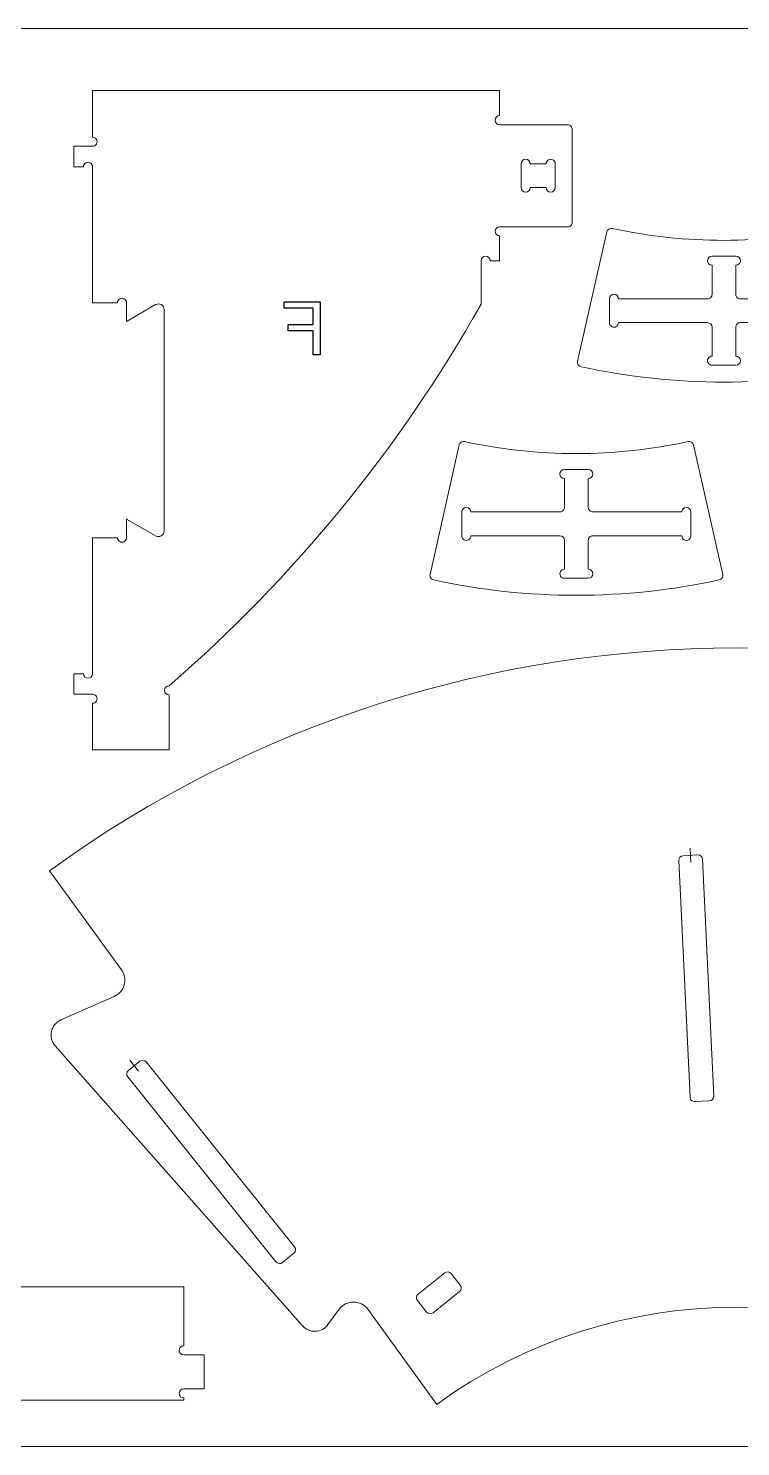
# Model space of a CAD drawing. Header units: centimetres. Extents: x -915 to -665, y -1389 to -1264.
# Drawn here: x -790.1 to -727.3, y -1389.5 to -1264.5 of the extents above; entities that cross this region are included whole.
import ezdxf

# ---------------------------------------------------------------- set-up
doc = ezdxf.new("R2010")
doc.units = ezdxf.units.CM
doc.header["$MEASUREMENT"] = 0
for name, color, linetype in [('decoupe', 7, 'Continuous'), ('lettres', 7, 'Continuous'), ('planche', 7, 'Continuous'), ('trous', 7, 'Continuous')]:
    doc.layers.add(name, color=color, linetype=linetype)

msp = doc.modelspace()

# ---------------------------------------------------------------- linework, layer by layer
at = {"layer": 'decoupe', "color": 5, "lineweight": 9}
for points, knots in [([(-784.44562, -1309.36094), (-784.44562, -1309.36094), (-784.44562, -1321.35619), (-784.44562, -1321.35619), (-784.44562, -1321.57707), (-784.62479, -1321.75612), (-784.84567, -1321.75612), (-785.06654, -1321.75612), (-785.24571, -1321.57707), (-785.24571, -1321.35619), (-785.24571, -1321.35619), (-786.09564, -1321.35619), (-786.09564, -1321.35619), (-786.09564, -1321.35619), (-786.09564, -1323.15621), (-786.09564, -1323.15621), (-786.09564, -1323.15621), (-784.44562, -1323.15621), (-784.44562, -1323.15621), (-784.30271, -1323.15621), (-784.17072, -1323.23243), (-784.09926, -1323.35618), (-784.0278, -1323.47992), (-784.0278, -1323.63236), (-784.09926, -1323.75622), (-784.17072, -1323.87996), (-784.30271, -1323.95618), (-784.44562, -1323.95618), (-784.44562, -1323.95618), (-784.44562, -1328.06095), (-784.44562, -1328.06095), (-784.44562, -1328.06095), (-777.69567, -1328.06095), (-777.69567, -1328.06095), (-777.69567, -1328.06095), (-777.69567, -1323.22093), (-777.69567, -1323.22093), (-777.91654, -1323.22093), (-778.09571, -1323.04188), (-778.09571, -1322.821), (-778.09571, -1322.60001), (-777.91654, -1322.42096), (-777.69567, -1322.42096), (-766.6749, -1312.86513), (-757.37364, -1301.49091), (-750.19576, -1288.7926), (-750.19576, -1288.7926), (-750.19576, -1284.95297), (-750.19576, -1284.95297), (-750.19576, -1284.7321), (-750.01659, -1284.55305), (-749.79571, -1284.55305), (-749.57484, -1284.55305), (-749.39579, -1284.7321), (-749.39579, -1284.95297), (-749.39579, -1284.95297), (-748.69574, -1284.95297), (-748.69574, -1284.95297), (-748.69574, -1284.95297), (-748.5598, -1284.95297), (-748.5598, -1284.95297), (-748.5598, -1284.95297), (-748.5598, -1282.76093), (-748.5598, -1282.76093), (-748.78079, -1282.76093), (-748.95984, -1282.58176), (-748.95984, -1282.36089), (-748.95984, -1282.14001), (-748.78079, -1281.96084), (-748.5598, -1281.96084), (-748.5598, -1281.96084), (-742.55985, -1281.96084), (-742.55985, -1281.96084), (-742.45377, -1281.96084), (-742.35198, -1281.91878), (-742.27704, -1281.84372), (-742.20198, -1281.76866), (-742.15981, -1281.667), (-742.15981, -1281.56092), (-742.15981, -1281.56092), (-742.15981, -1273.36091), (-742.15981, -1273.36091), (-742.15981, -1273.25482), (-742.20198, -1273.15304), (-742.27704, -1273.0781), (-742.35198, -1273.00304), (-742.45377, -1272.96086), (-742.55985, -1272.96086), (-742.55985, -1272.96086), (-748.5598, -1272.96086), (-748.5598, -1272.96086), (-748.78079, -1272.96086), (-748.95984, -1272.78181), (-748.95984, -1272.56094), (-748.95984, -1272.33994), (-748.78079, -1272.16089), (-748.5598, -1272.16089), (-748.5598, -1272.16089), (-748.5598, -1269.96106), (-748.5598, -1269.96106), (-748.5598, -1269.96106), (-784.44562, -1269.96106), (-784.44562, -1269.96106), (-784.44562, -1269.96106), (-784.44562, -1274.06583), (-784.44562, -1274.06583), (-784.30271, -1274.06583), (-784.17072, -1274.14205), (-784.09926, -1274.2658), (-784.0278, -1274.38965), (-784.0278, -1274.5421), (-784.09926, -1274.66584), (-784.17072, -1274.78958), (-784.30271, -1274.8658), (-784.44562, -1274.8658), (-784.44562, -1274.8658), (-786.09564, -1274.8658), (-786.09564, -1274.8658), (-786.09564, -1274.8658), (-786.09564, -1276.66582), (-786.09564, -1276.66582), (-786.09564, -1276.66582), (-785.24571, -1276.66582), (-785.24571, -1276.66582), (-785.24571, -1276.52291), (-785.16937, -1276.39091), (-785.04563, -1276.31946), (-784.92189, -1276.248), (-784.76945, -1276.248), (-784.6457, -1276.31946), (-784.52196, -1276.39091), (-784.44562, -1276.52291), (-784.44562, -1276.66582), (-784.44562, -1276.66582), (-784.44562, -1288.66107), (-784.44562, -1288.66107), (-784.44562, -1288.66107), (-782.24568, -1288.66107), (-782.24568, -1288.66107), (-782.24568, -1288.51816), (-782.16946, -1288.38605), (-782.04571, -1288.31459), (-781.92185, -1288.24313), (-781.76941, -1288.24313), (-781.64567, -1288.31459), (-781.52193, -1288.38605), (-781.44571, -1288.51816), (-781.44571, -1288.66107), (-781.44571, -1288.66107), (-781.44571, -1290.29993), (-781.44571, -1290.29993), (-781.44571, -1290.29993), (-781.42154, -1290.28692), (-781.42154, -1290.28692), (-781.42154, -1290.28692), (-781.3976, -1290.27344), (-781.3976, -1290.27344), (-781.3976, -1290.27344), (-778.88162, -1288.82083), (-778.88162, -1288.82083), (-778.72685, -1288.73148), (-778.5363, -1288.73148), (-778.38154, -1288.82083), (-778.22689, -1288.91018), (-778.13161, -1289.07517), (-778.13161, -1289.25387), (-778.13161, -1289.25387), (-778.13161, -1308.76814), (-778.13161, -1308.76814), (-778.13161, -1308.94684), (-778.22689, -1309.11183), (-778.38154, -1309.20118), (-778.5363, -1309.29053), (-778.72685, -1309.29053), (-778.88162, -1309.20118), (-778.88162, -1309.20118), (-781.3976, -1307.74857), (-781.3976, -1307.74857), (-781.3976, -1307.74857), (-781.42154, -1307.73509), (-781.42154, -1307.73509), (-781.42154, -1307.73509), (-781.44571, -1307.72208), (-781.44571, -1307.72208), (-781.44571, -1307.72208), (-781.44571, -1309.36094), (-781.44571, -1309.36094), (-781.44571, -1309.50386), (-781.52193, -1309.63597), (-781.64567, -1309.70742), (-781.76941, -1309.77888), (-781.92185, -1309.77888), (-782.04571, -1309.70742), (-782.16946, -1309.63597), (-782.24568, -1309.50386), (-782.24568, -1309.36094), (-782.24568, -1309.36094), (-784.44562, -1309.36094), (-784.44562, -1309.36094)], [0, 0, 0, 0, 0.015151515, 0.015151515, 0.015151515, 0.03030303, 0.03030303, 0.03030303, 0.045454545, 0.045454545, 0.045454545, 0.060606061, 0.060606061, 0.060606061, 0.075757576, 0.075757576, 0.075757576, 0.090909091, 0.090909091, 0.090909091, 0.106060606, 0.106060606, 0.106060606, 0.121212121, 0.121212121, 0.121212121, 0.136363636, 0.136363636, 0.136363636, 0.151515152, 0.151515152, 0.151515152, 0.166666667, 0.166666667, 0.166666667, 0.181818182, 0.181818182, 0.181818182, 0.196969697, 0.196969697, 0.196969697, 0.212121212, 0.212121212, 0.212121212, 0.227272727, 0.227272727, 0.227272727, 0.242424242, 0.242424242, 0.242424242, 0.257575758, 0.257575758, 0.257575758, 0.272727273, 0.272727273, 0.272727273, 0.287878788, 0.287878788, 0.287878788, 0.303030303, 0.303030303, 0.303030303, 0.318181818, 0.318181818, 0.318181818, 0.333333333, 0.333333333, 0.333333333, 0.348484848, 0.348484848, 0.348484848, 0.363636364, 0.363636364, 0.363636364, 0.378787879, 0.378787879, 0.378787879, 0.393939394, 0.393939394, 0.393939394, 0.409090909, 0.409090909, 0.409090909, 0.424242424, 0.424242424, 0.424242424, 0.439393939, 0.439393939, 0.439393939, 0.454545455, 0.454545455, 0.454545455, 0.46969697, 0.46969697, 0.46969697, 0.484848485, 0.484848485, 0.484848485, 0.5, 0.5, 0.5, 0.515151515, 0.515151515, 0.515151515, 0.53030303, 0.53030303, 0.53030303, 0.545454545, 0.545454545, 0.545454545, 0.560606061, 0.560606061, 0.560606061, 0.575757576, 0.575757576, 0.575757576, 0.590909091, 0.590909091, 0.590909091, 0.606060606, 0.606060606, 0.606060606, 0.621212121, 0.621212121, 0.621212121, 0.636363636, 0.636363636, 0.636363636, 0.651515152, 0.651515152, 0.651515152, 0.666666667, 0.666666667, 0.666666667, 0.681818182, 0.681818182, 0.681818182, 0.696969697, 0.696969697, 0.696969697, 0.712121212, 0.712121212, 0.712121212, 0.727272727, 0.727272727, 0.727272727, 0.742424242, 0.742424242, 0.742424242, 0.757575758, 0.757575758, 0.757575758, 0.772727273, 0.772727273, 0.772727273, 0.787878788, 0.787878788, 0.787878788, 0.803030303, 0.803030303, 0.803030303, 0.818181818, 0.818181818, 0.818181818, 0.833333333, 0.833333333, 0.833333333, 0.848484848, 0.848484848, 0.848484848, 0.863636364, 0.863636364, 0.863636364, 0.878787879, 0.878787879, 0.878787879, 0.893939394, 0.893939394, 0.893939394, 0.909090909, 0.909090909, 0.909090909, 0.924242424, 0.924242424, 0.924242424, 0.939393939, 0.939393939, 0.939393939, 0.954545455, 0.954545455, 0.954545455, 0.96969697, 0.96969697, 0.96969697, 0.984848485, 0.984848485, 0.984848485, 1, 1, 1, 1]), ([(-716.18813, -1294.29579), (-716.08391, -1294.27314), (-715.99317, -1294.20981), (-715.93577, -1294.11988), (-715.87849, -1294.02995), (-715.85955, -1293.92096), (-715.88302, -1293.81686), (-715.88302, -1293.81686), (-718.45826, -1282.40349), (-718.45826, -1282.40349), (-718.50659, -1282.18935), (-718.71864, -1282.0541), (-718.93324, -1282.1007), (-725.42305, -1283.50695), (-732.13885, -1283.50695), (-738.62865, -1282.1007), (-738.84326, -1282.0541), (-739.0553, -1282.18935), (-739.10364, -1282.40349), (-739.10364, -1282.40349), (-741.679, -1293.81686), (-741.679, -1293.81686), (-741.70247, -1293.92096), (-741.68341, -1294.02995), (-741.62613, -1294.11988), (-741.56885, -1294.20981), (-741.47799, -1294.27314), (-741.37376, -1294.29579), (-733.07569, -1296.10139), (-724.48621, -1296.10139), (-716.18813, -1294.29579)], [0, 0, 0, 0, 0.1, 0.1, 0.1, 0.2, 0.2, 0.2, 0.3, 0.3, 0.3, 0.4, 0.4, 0.4, 0.5, 0.5, 0.5, 0.6, 0.6, 0.6, 0.7, 0.7, 0.7, 0.8, 0.8, 0.8, 0.9, 0.9, 0.9, 1, 1, 1, 1]), ([(-729.1979, -1313.08301), (-729.09368, -1313.06036), (-729.00294, -1312.99703), (-728.94554, -1312.9071), (-728.88826, -1312.81717), (-728.86932, -1312.70818), (-728.89279, -1312.60408), (-728.89279, -1312.60408), (-731.46803, -1301.19071), (-731.46803, -1301.19071), (-731.51636, -1300.97657), (-731.72841, -1300.84132), (-731.94301, -1300.88792), (-738.43282, -1302.29417), (-745.14862, -1302.29417), (-751.63842, -1300.88792), (-751.85303, -1300.84132), (-752.06507, -1300.97657), (-752.11341, -1301.19071), (-752.11341, -1301.19071), (-754.68877, -1312.60408), (-754.68877, -1312.60408), (-754.71224, -1312.70818), (-754.69318, -1312.81717), (-754.6359, -1312.9071), (-754.57862, -1312.99703), (-754.48776, -1313.06036), (-754.38353, -1313.08301), (-746.08546, -1314.88861), (-737.49598, -1314.88861), (-729.1979, -1313.08301)], [0, 0, 0, 0, 0.1, 0.1, 0.1, 0.2, 0.2, 0.2, 0.3, 0.3, 0.3, 0.4, 0.4, 0.4, 0.5, 0.5, 0.5, 0.6, 0.6, 0.6, 0.7, 0.7, 0.7, 0.8, 0.8, 0.8, 0.9, 0.9, 0.9, 1, 1, 1, 1]), ([(-701.28073, -1385.75807), (-701.28073, -1385.75807), (-695.19028, -1377.38003), (-695.19028, -1377.38003), (-694.91818, -1377.00573), (-694.84114, -1376.52391), (-694.98289, -1376.08328), (-695.12464, -1375.64277), (-695.46813, -1375.29631), (-695.90752, -1375.15084), (-695.90752, -1375.15084), (-697.50883, -1374.62083), (-697.50883, -1374.62083), (-697.9538, -1374.4735), (-698.30833, -1374.13285), (-698.47297, -1373.69396), (-698.63761, -1373.25507), (-698.59496, -1372.76534), (-698.35666, -1372.36164), (-698.35666, -1372.36164), (-681.62573, -1344.00874), (-681.62573, -1344.00874), (-681.37407, -1343.58239), (-680.93398, -1343.30179), (-680.44121, -1343.2537), (-679.94855, -1343.20573), (-679.46246, -1343.39594), (-679.13327, -1343.76563), (-679.13327, -1343.76563), (-675.71747, -1347.60138), (-675.71747, -1347.60138), (-675.42569, -1347.92912), (-675.00117, -1348.107), (-674.5629, -1348.08527), (-674.12462, -1348.06354), (-673.71976, -1347.84463), (-673.46172, -1347.48962), (-673.46172, -1347.48962), (-667.1158, -1338.75993), (-667.1158, -1338.75993), (-703.22841, -1312.53132), (-752.11673, -1312.51572), (-788.24622, -1338.72121), (-788.24622, -1338.72121), (-781.89964, -1347.46131), (-781.89964, -1347.46131), (-781.62402, -1347.84086), (-781.53515, -1348.32482), (-781.65785, -1348.77746), (-781.78055, -1349.23022), (-782.10168, -1349.603), (-782.53117, -1349.79146), (-782.53117, -1349.79146), (-787.23474, -1351.8547), (-787.23474, -1351.8547), (-787.65889, -1352.04072), (-787.96852, -1352.41826), (-788.06821, -1352.87044), (-788.1679, -1353.32275), (-788.04556, -1353.79544), (-787.73891, -1354.14258), (-787.73891, -1354.14258), (-765.9439, -1378.81618), (-765.9439, -1378.81618), (-765.65363, -1379.14485), (-765.23016, -1379.32447), (-764.79212, -1379.30483), (-764.35408, -1379.28508), (-763.94852, -1379.06826), (-763.68886, -1378.71499), (-763.68886, -1378.71499), (-762.68984, -1377.35583), (-762.68984, -1377.35583), (-762.39682, -1376.95714), (-761.93119, -1376.72232), (-761.43645, -1376.72373), (-760.94171, -1376.72514), (-760.47736, -1376.96264), (-760.18664, -1377.36299), (-760.18664, -1377.36299), (-754.1007, -1385.74423), (-754.1007, -1385.74423), (-738.34278, -1374.32848), (-717.03255, -1374.33407), (-701.28073, -1385.75807)], [0, 0, 0, 0, 0.035714286, 0.035714286, 0.035714286, 0.071428571, 0.071428571, 0.071428571, 0.107142857, 0.107142857, 0.107142857, 0.142857143, 0.142857143, 0.142857143, 0.178571429, 0.178571429, 0.178571429, 0.214285714, 0.214285714, 0.214285714, 0.25, 0.25, 0.25, 0.285714286, 0.285714286, 0.285714286, 0.321428571, 0.321428571, 0.321428571, 0.357142857, 0.357142857, 0.357142857, 0.392857143, 0.392857143, 0.392857143, 0.428571429, 0.428571429, 0.428571429, 0.464285714, 0.464285714, 0.464285714, 0.5, 0.5, 0.5, 0.535714286, 0.535714286, 0.535714286, 0.571428571, 0.571428571, 0.571428571, 0.607142857, 0.607142857, 0.607142857, 0.642857143, 0.642857143, 0.642857143, 0.678571429, 0.678571429, 0.678571429, 0.714285714, 0.714285714, 0.714285714, 0.75, 0.75, 0.75, 0.785714286, 0.785714286, 0.785714286, 0.821428571, 0.821428571, 0.821428571, 0.857142857, 0.857142857, 0.857142857, 0.892857143, 0.892857143, 0.892857143, 0.928571429, 0.928571429, 0.928571429, 0.964285714, 0.964285714, 0.964285714, 1, 1, 1, 1]), ([(-814.04596, -1384.38441), (-814.04596, -1384.38441), (-812.24594, -1384.38441), (-812.24594, -1384.38441), (-812.10302, -1384.38441), (-811.97103, -1384.46063), (-811.89957, -1384.58438), (-811.82812, -1384.70812), (-811.82812, -1384.86068), (-811.89957, -1384.98442), (-811.97103, -1385.10816), (-812.10302, -1385.18438), (-812.24594, -1385.18438), (-812.24594, -1385.18438), (-812.24594, -1385.38435), (-812.24594, -1385.38435), (-812.24594, -1385.38435), (-776.39602, -1385.38435), (-776.39602, -1385.38435), (-776.39602, -1385.38435), (-776.39602, -1385.18438), (-776.39602, -1385.18438), (-776.61689, -1385.18438), (-776.79606, -1385.00533), (-776.79606, -1384.78446), (-776.79606, -1384.56346), (-776.61689, -1384.38441), (-776.39602, -1384.38441), (-776.39602, -1384.38441), (-774.596, -1384.38441), (-774.596, -1384.38441), (-774.596, -1384.38441), (-774.596, -1381.38438), (-774.596, -1381.38438), (-774.596, -1381.38438), (-776.39602, -1381.38438), (-776.39602, -1381.38438), (-776.61689, -1381.38438), (-776.79606, -1381.20533), (-776.79606, -1380.98445), (-776.79606, -1380.76346), (-776.61689, -1380.58441), (-776.39602, -1380.58441), (-776.39602, -1380.58441), (-776.39602, -1375.38443), (-776.39602, -1375.38443), (-776.39602, -1375.38443), (-793.52095, -1375.38443), (-793.52095, -1375.38443), (-793.52095, -1375.60531), (-793.70011, -1375.78436), (-793.92099, -1375.78436), (-794.14187, -1375.78436), (-794.32103, -1375.60531), (-794.32103, -1375.38443), (-794.32103, -1375.38443), (-794.32103, -1373.58441), (-794.32103, -1373.58441), (-794.32103, -1373.58441), (-797.32095, -1373.58441), (-797.32095, -1373.58441), (-797.32095, -1373.58441), (-797.32095, -1375.38443), (-797.32095, -1375.38443), (-797.32095, -1375.60531), (-797.50012, -1375.78436), (-797.72099, -1375.78436), (-797.94187, -1375.78436), (-798.12104, -1375.60531), (-798.12104, -1375.38443), (-798.12104, -1375.38443), (-812.24594, -1375.38443), (-812.24594, -1375.38443), (-812.24594, -1375.38443), (-812.24594, -1380.58441), (-812.24594, -1380.58441), (-812.10302, -1380.58441), (-811.97103, -1380.66063), (-811.89957, -1380.78437), (-811.82812, -1380.90812), (-811.82812, -1381.06068), (-811.89957, -1381.18442), (-811.97103, -1381.30816), (-812.10302, -1381.38438), (-812.24594, -1381.38438), (-812.24594, -1381.38438), (-814.04596, -1381.38438), (-814.04596, -1381.38438), (-814.04596, -1381.38438), (-814.04596, -1384.38441), (-814.04596, -1384.38441)], [0, 0, 0, 0, 0.033333333, 0.033333333, 0.033333333, 0.066666667, 0.066666667, 0.066666667, 0.1, 0.1, 0.1, 0.133333333, 0.133333333, 0.133333333, 0.166666667, 0.166666667, 0.166666667, 0.2, 0.2, 0.2, 0.233333333, 0.233333333, 0.233333333, 0.266666667, 0.266666667, 0.266666667, 0.3, 0.3, 0.3, 0.333333333, 0.333333333, 0.333333333, 0.366666667, 0.366666667, 0.366666667, 0.4, 0.4, 0.4, 0.433333333, 0.433333333, 0.433333333, 0.466666667, 0.466666667, 0.466666667, 0.5, 0.5, 0.5, 0.533333333, 0.533333333, 0.533333333, 0.566666667, 0.566666667, 0.566666667, 0.6, 0.6, 0.6, 0.633333333, 0.633333333, 0.633333333, 0.666666667, 0.666666667, 0.666666667, 0.7, 0.7, 0.7, 0.733333333, 0.733333333, 0.733333333, 0.766666667, 0.766666667, 0.766666667, 0.8, 0.8, 0.8, 0.833333333, 0.833333333, 0.833333333, 0.866666667, 0.866666667, 0.866666667, 0.9, 0.9, 0.9, 0.933333333, 0.933333333, 0.933333333, 0.966666667, 0.966666667, 0.966666667, 1, 1, 1, 1])]:
    msp.add_open_spline(points, degree=3, knots=knots, dxfattribs=at)
at = {"layer": 'lettres', "color": 230}
msp.add_open_spline([(-764.37828, -1293.25488), (-764.37828, -1293.25488), (-764.37828, -1288.57137), (-764.37828, -1288.57137), (-764.37828, -1288.57137), (-767.53768, -1288.57137), (-767.53768, -1288.57137), (-767.53768, -1288.57137), (-767.53768, -1289.12084), (-767.53768, -1289.12084), (-767.53768, -1289.12084), (-764.99969, -1289.12084), (-764.99969, -1289.12084), (-764.99969, -1289.12084), (-764.99969, -1290.57953), (-764.99969, -1290.57953), (-764.99969, -1290.57953), (-767.19754, -1290.57953), (-767.19754, -1290.57953), (-767.19754, -1290.57953), (-767.19754, -1291.12899), (-767.19754, -1291.12899), (-767.19754, -1291.12899), (-764.99969, -1291.12899), (-764.99969, -1291.12899), (-764.99969, -1291.12899), (-764.99969, -1293.25488), (-764.99969, -1293.25488), (-764.99969, -1293.25488), (-764.37828, -1293.25488), (-764.37828, -1293.25488)], degree=3, knots=[0, 0, 0, 0, 0.1, 0.1, 0.1, 0.2, 0.2, 0.2, 0.3, 0.3, 0.3, 0.4, 0.4, 0.4, 0.5, 0.5, 0.5, 0.6, 0.6, 0.6, 0.7, 0.7, 0.7, 0.8, 0.8, 0.8, 0.9, 0.9, 0.9, 1, 1, 1, 1], dxfattribs=at)
at = {"layer": 'planche', "lineweight": 20}
msp.add_lwpolyline([(-914.51521, -1389.47084), (-664.51521, -1389.47084), (-664.51521, -1264.47084), (-914.51521, -1264.47084), (-914.51521, -1389.47084)], close=True, dxfattribs=at)
at = {"layer": 'trous', "color": 3, "lineweight": 9}
for points, knots in [([(-743.65982, -1277.31091), (-743.65982, -1277.31091), (-743.65982, -1276.40625), (-743.65982, -1276.40625), (-743.65982, -1276.26345), (-743.73604, -1276.13123), (-743.85979, -1276.05977), (-743.98364, -1275.98832), (-744.13609, -1275.98832), (-744.25983, -1276.05977), (-744.38357, -1276.13135), (-744.45979, -1276.26345), (-744.45979, -1276.40625), (-744.45979, -1276.40625), (-745.85988, -1276.40625), (-745.85988, -1276.40625), (-745.85988, -1276.18537), (-746.03893, -1276.00633), (-746.25981, -1276.00633), (-746.48081, -1276.00633), (-746.65985, -1276.18537), (-746.65985, -1276.40625), (-746.65985, -1276.40625), (-746.65985, -1277.31091), (-746.65985, -1277.31091), (-746.65985, -1277.31091), (-746.65985, -1278.51034), (-746.65985, -1278.51034), (-746.65985, -1278.73122), (-746.48081, -1278.91038), (-746.25981, -1278.91038), (-746.03893, -1278.91038), (-745.85988, -1278.73122), (-745.85988, -1278.51034), (-745.85988, -1278.51034), (-744.45979, -1278.51034), (-744.45979, -1278.51034), (-744.45979, -1278.73122), (-744.28074, -1278.91038), (-744.05987, -1278.91038), (-743.83887, -1278.91038), (-743.65982, -1278.73122), (-743.65982, -1278.51034), (-743.65982, -1278.51034), (-743.65982, -1277.31091), (-743.65982, -1277.31091)], [0, 0, 0, 0, 0.066666667, 0.066666667, 0.066666667, 0.133333333, 0.133333333, 0.133333333, 0.2, 0.2, 0.2, 0.266666667, 0.266666667, 0.266666667, 0.333333333, 0.333333333, 0.333333333, 0.4, 0.4, 0.4, 0.466666667, 0.466666667, 0.466666667, 0.533333333, 0.533333333, 0.533333333, 0.6, 0.6, 0.6, 0.666666667, 0.666666667, 0.666666667, 0.733333333, 0.733333333, 0.733333333, 0.8, 0.8, 0.8, 0.866666667, 0.866666667, 0.866666667, 0.933333333, 0.933333333, 0.933333333, 1, 1, 1, 1]), ([(-738.8809, -1288.30746), (-738.8809, -1288.30746), (-738.8809, -1290.40749), (-738.8809, -1290.40749), (-738.8809, -1290.5504), (-738.80468, -1290.68251), (-738.68094, -1290.75397), (-738.5572, -1290.82531), (-738.40475, -1290.82542), (-738.2809, -1290.75397), (-738.15715, -1290.68251), (-738.08093, -1290.55052), (-738.08093, -1290.40749), (-738.08093, -1290.40749), (-730.231, -1290.40749), (-730.231, -1290.40749), (-730.01013, -1290.40749), (-729.83096, -1290.58665), (-729.83096, -1290.80765), (-729.83096, -1290.80765), (-729.83096, -1293.35523), (-729.83096, -1293.35523), (-729.97387, -1293.35523), (-730.10598, -1293.43145), (-730.17744, -1293.5552), (-730.2489, -1293.67906), (-730.2489, -1293.8315), (-730.17744, -1293.95524), (-730.10598, -1294.07898), (-729.97387, -1294.1552), (-729.83096, -1294.1552), (-729.83096, -1294.1552), (-727.73094, -1294.1552), (-727.73094, -1294.1552), (-727.51006, -1294.1552), (-727.33089, -1293.97615), (-727.33089, -1293.75528), (-727.33089, -1293.53428), (-727.51006, -1293.35523), (-727.73094, -1293.35523), (-727.73094, -1293.35523), (-727.73094, -1290.80765), (-727.73094, -1290.80765), (-727.73094, -1290.70145), (-727.68888, -1290.59966), (-727.61382, -1290.52461), (-727.53887, -1290.44966), (-727.43698, -1290.40749), (-727.33089, -1290.40749), (-727.33089, -1290.40749), (-719.48096, -1290.40749), (-719.48096, -1290.40749), (-719.48096, -1290.55052), (-719.40474, -1290.68251), (-719.281, -1290.75397), (-719.15726, -1290.82531), (-719.0047, -1290.82531), (-718.88096, -1290.75397), (-718.75722, -1290.68251), (-718.68099, -1290.55052), (-718.68099, -1290.40749), (-718.68099, -1290.40749), (-718.68099, -1288.30758), (-718.68099, -1288.30758), (-718.68099, -1288.08659), (-718.86004, -1287.90754), (-719.08092, -1287.90754), (-719.30192, -1287.90754), (-719.48096, -1288.08659), (-719.48096, -1288.30746), (-719.48096, -1288.30746), (-719.48096, -1288.30758), (-719.48096, -1288.30758), (-719.48096, -1288.30758), (-727.33089, -1288.30758), (-727.33089, -1288.30758), (-727.43698, -1288.30758), (-727.53876, -1288.2654), (-727.61382, -1288.19034), (-727.68876, -1288.1154), (-727.73094, -1288.01362), (-727.73094, -1287.90754), (-727.73094, -1287.90754), (-727.73094, -1285.3553), (-727.73094, -1285.3553), (-727.51006, -1285.3553), (-727.33089, -1285.17614), (-727.33089, -1284.95526), (-727.33089, -1284.73438), (-727.51006, -1284.55522), (-727.73094, -1284.55522), (-727.73094, -1284.55522), (-729.83096, -1284.55522), (-729.83096, -1284.55522), (-730.05195, -1284.55522), (-730.231, -1284.73438), (-730.231, -1284.95526), (-730.231, -1285.17614), (-730.05195, -1285.3553), (-729.83096, -1285.3553), (-729.83096, -1285.3553), (-729.83096, -1287.90754), (-729.83096, -1287.90754), (-729.83096, -1288.01362), (-729.87314, -1288.11528), (-729.9482, -1288.19034), (-730.02314, -1288.26529), (-730.12492, -1288.30758), (-730.231, -1288.30758), (-730.231, -1288.30758), (-738.08093, -1288.30758), (-738.08093, -1288.30758), (-738.08093, -1288.08659), (-738.25998, -1287.90754), (-738.48098, -1287.90754), (-738.70185, -1287.90754), (-738.8809, -1288.08659), (-738.8809, -1288.30746)], [0, 0, 0, 0, 0.025641026, 0.025641026, 0.025641026, 0.051282051, 0.051282051, 0.051282051, 0.076923077, 0.076923077, 0.076923077, 0.102564103, 0.102564103, 0.102564103, 0.128205128, 0.128205128, 0.128205128, 0.153846154, 0.153846154, 0.153846154, 0.179487179, 0.179487179, 0.179487179, 0.205128205, 0.205128205, 0.205128205, 0.230769231, 0.230769231, 0.230769231, 0.256410256, 0.256410256, 0.256410256, 0.282051282, 0.282051282, 0.282051282, 0.307692308, 0.307692308, 0.307692308, 0.333333333, 0.333333333, 0.333333333, 0.358974359, 0.358974359, 0.358974359, 0.384615385, 0.384615385, 0.384615385, 0.41025641, 0.41025641, 0.41025641, 0.435897436, 0.435897436, 0.435897436, 0.461538462, 0.461538462, 0.461538462, 0.487179487, 0.487179487, 0.487179487, 0.512820513, 0.512820513, 0.512820513, 0.538461538, 0.538461538, 0.538461538, 0.564102564, 0.564102564, 0.564102564, 0.58974359, 0.58974359, 0.58974359, 0.615384615, 0.615384615, 0.615384615, 0.641025641, 0.641025641, 0.641025641, 0.666666667, 0.666666667, 0.666666667, 0.692307692, 0.692307692, 0.692307692, 0.717948718, 0.717948718, 0.717948718, 0.743589744, 0.743589744, 0.743589744, 0.769230769, 0.769230769, 0.769230769, 0.794871795, 0.794871795, 0.794871795, 0.820512821, 0.820512821, 0.820512821, 0.846153846, 0.846153846, 0.846153846, 0.871794872, 0.871794872, 0.871794872, 0.897435897, 0.897435897, 0.897435897, 0.923076923, 0.923076923, 0.923076923, 0.948717949, 0.948717949, 0.948717949, 0.974358974, 0.974358974, 0.974358974, 1, 1, 1, 1]), ([(-751.89067, -1307.09468), (-751.89067, -1307.09468), (-751.89067, -1309.19471), (-751.89067, -1309.19471), (-751.89067, -1309.33762), (-751.81445, -1309.46973), (-751.69071, -1309.54119), (-751.56697, -1309.61253), (-751.41452, -1309.61264), (-751.29067, -1309.54119), (-751.16692, -1309.46973), (-751.0907, -1309.33774), (-751.0907, -1309.19471), (-751.0907, -1309.19471), (-743.24077, -1309.19471), (-743.24077, -1309.19471), (-743.0199, -1309.19471), (-742.84073, -1309.37387), (-742.84073, -1309.59487), (-742.84073, -1309.59487), (-742.84073, -1312.14245), (-742.84073, -1312.14245), (-742.98364, -1312.14245), (-743.11575, -1312.21867), (-743.18721, -1312.34242), (-743.25867, -1312.46628), (-743.25867, -1312.61872), (-743.18721, -1312.74246), (-743.11575, -1312.8662), (-742.98364, -1312.94242), (-742.84073, -1312.94242), (-742.84073, -1312.94242), (-740.74071, -1312.94242), (-740.74071, -1312.94242), (-740.51983, -1312.94242), (-740.34066, -1312.76337), (-740.34066, -1312.5425), (-740.34066, -1312.3215), (-740.51983, -1312.14245), (-740.74071, -1312.14245), (-740.74071, -1312.14245), (-740.74071, -1309.59487), (-740.74071, -1309.59487), (-740.74071, -1309.48867), (-740.69865, -1309.38688), (-740.62359, -1309.31183), (-740.54864, -1309.23688), (-740.44675, -1309.19471), (-740.34066, -1309.19471), (-740.34066, -1309.19471), (-732.49073, -1309.19471), (-732.49073, -1309.19471), (-732.49073, -1309.33774), (-732.41451, -1309.46973), (-732.29077, -1309.54119), (-732.16703, -1309.61253), (-732.01447, -1309.61253), (-731.89073, -1309.54119), (-731.76699, -1309.46973), (-731.69076, -1309.33774), (-731.69076, -1309.19471), (-731.69076, -1309.19471), (-731.69076, -1307.0948), (-731.69076, -1307.0948), (-731.69076, -1306.87381), (-731.86981, -1306.69476), (-732.09069, -1306.69476), (-732.31169, -1306.69476), (-732.49073, -1306.87381), (-732.49073, -1307.09468), (-732.49073, -1307.09468), (-732.49073, -1307.0948), (-732.49073, -1307.0948), (-732.49073, -1307.0948), (-740.34066, -1307.0948), (-740.34066, -1307.0948), (-740.44675, -1307.0948), (-740.54853, -1307.05262), (-740.62359, -1306.97756), (-740.69853, -1306.90262), (-740.74071, -1306.80084), (-740.74071, -1306.69476), (-740.74071, -1306.69476), (-740.74071, -1304.14252), (-740.74071, -1304.14252), (-740.51983, -1304.14252), (-740.34066, -1303.96336), (-740.34066, -1303.74248), (-740.34066, -1303.5216), (-740.51983, -1303.34244), (-740.74071, -1303.34244), (-740.74071, -1303.34244), (-742.84073, -1303.34244), (-742.84073, -1303.34244), (-743.06172, -1303.34244), (-743.24077, -1303.5216), (-743.24077, -1303.74248), (-743.24077, -1303.96336), (-743.06172, -1304.14252), (-742.84073, -1304.14252), (-742.84073, -1304.14252), (-742.84073, -1306.69476), (-742.84073, -1306.69476), (-742.84073, -1306.80084), (-742.88291, -1306.9025), (-742.95797, -1306.97756), (-743.03291, -1307.05251), (-743.13469, -1307.0948), (-743.24077, -1307.0948), (-743.24077, -1307.0948), (-751.0907, -1307.0948), (-751.0907, -1307.0948), (-751.0907, -1306.87381), (-751.26975, -1306.69476), (-751.49075, -1306.69476), (-751.71162, -1306.69476), (-751.89067, -1306.87381), (-751.89067, -1307.09468)], [0, 0, 0, 0, 0.025641026, 0.025641026, 0.025641026, 0.051282051, 0.051282051, 0.051282051, 0.076923077, 0.076923077, 0.076923077, 0.102564103, 0.102564103, 0.102564103, 0.128205128, 0.128205128, 0.128205128, 0.153846154, 0.153846154, 0.153846154, 0.179487179, 0.179487179, 0.179487179, 0.205128205, 0.205128205, 0.205128205, 0.230769231, 0.230769231, 0.230769231, 0.256410256, 0.256410256, 0.256410256, 0.282051282, 0.282051282, 0.282051282, 0.307692308, 0.307692308, 0.307692308, 0.333333333, 0.333333333, 0.333333333, 0.358974359, 0.358974359, 0.358974359, 0.384615385, 0.384615385, 0.384615385, 0.41025641, 0.41025641, 0.41025641, 0.435897436, 0.435897436, 0.435897436, 0.461538462, 0.461538462, 0.461538462, 0.487179487, 0.487179487, 0.487179487, 0.512820513, 0.512820513, 0.512820513, 0.538461538, 0.538461538, 0.538461538, 0.564102564, 0.564102564, 0.564102564, 0.58974359, 0.58974359, 0.58974359, 0.615384615, 0.615384615, 0.615384615, 0.641025641, 0.641025641, 0.641025641, 0.666666667, 0.666666667, 0.666666667, 0.692307692, 0.692307692, 0.692307692, 0.717948718, 0.717948718, 0.717948718, 0.743589744, 0.743589744, 0.743589744, 0.769230769, 0.769230769, 0.769230769, 0.794871795, 0.794871795, 0.794871795, 0.820512821, 0.820512821, 0.820512821, 0.846153846, 0.846153846, 0.846153846, 0.871794872, 0.871794872, 0.871794872, 0.897435897, 0.897435897, 0.897435897, 0.923076923, 0.923076923, 0.923076923, 0.948717949, 0.948717949, 0.948717949, 0.974358974, 0.974358974, 0.974358974, 1, 1, 1, 1])]:
    msp.add_open_spline(points, degree=3, knots=knots, dxfattribs=at)
at = {"layer": 'trous', "color": 3, "lineweight": 20}
for points in [[(-731.08436, -1337.32393), (-731.08436, -1337.32393), (-732.38167, -1337.38553), (-732.38167, -1337.38553), (-732.60177, -1337.39598), (-732.77329, -1337.58459), (-732.76284, -1337.8047), (-732.76284, -1337.8047), (-731.77166, -1358.67993), (-731.77166, -1358.67993), (-731.76121, -1358.90004), (-731.57259, -1359.07156), (-731.3525, -1359.06111), (-731.3525, -1359.06111), (-730.05519, -1358.99951), (-730.05519, -1358.99951), (-729.83509, -1358.98906), (-729.66357, -1358.80045), (-729.67402, -1358.58034), (-729.67402, -1358.58034), (-730.6652, -1337.7051), (-730.6652, -1337.7051), (-730.67565, -1337.48499), (-730.86427, -1337.31348), (-731.08436, -1337.32393)], [(-780.26775, -1355.50175), (-780.26775, -1355.50175), (-781.28109, -1356.31413), (-781.28109, -1356.31413), (-781.453, -1356.45195), (-781.4809, -1356.70536), (-781.34307, -1356.87729), (-781.34307, -1356.87729), (-768.27104, -1373.18311), (-768.27104, -1373.18311), (-768.1332, -1373.35504), (-767.8798, -1373.38293), (-767.70788, -1373.24511), (-767.70788, -1373.24511), (-766.69454, -1372.43273), (-766.69454, -1372.43273), (-766.52262, -1372.29491), (-766.49472, -1372.0415), (-766.63255, -1371.86957), (-766.63255, -1371.86957), (-779.70459, -1355.56375), (-779.70459, -1355.56375), (-779.84242, -1355.39182), (-780.09583, -1355.36393), (-780.26775, -1355.50175)], [(-754.42813, -1377.67153), (-754.42813, -1377.67153), (-752.08615, -1375.79401), (-752.08615, -1375.79401), (-751.91485, -1375.65669), (-751.88705, -1375.40419), (-752.02438, -1375.23289), (-752.02438, -1375.23289), (-752.83857, -1374.2173), (-752.83857, -1374.2173), (-752.97589, -1374.04599), (-753.22839, -1374.0182), (-753.39969, -1374.15553), (-753.39969, -1374.15553), (-755.74167, -1376.03305), (-755.74167, -1376.03305), (-755.91297, -1376.17038), (-755.94077, -1376.42287), (-755.80344, -1376.59417), (-755.80344, -1376.59417), (-754.98926, -1377.60977), (-754.98926, -1377.60977), (-754.85193, -1377.78107), (-754.59943, -1377.80886), (-754.42813, -1377.67153)]]:
    msp.add_open_spline(points, degree=3, knots=[0, 0, 0, 0, 0.125, 0.125, 0.125, 0.25, 0.25, 0.25, 0.375, 0.375, 0.375, 0.5, 0.5, 0.5, 0.625, 0.625, 0.625, 0.75, 0.75, 0.75, 0.875, 0.875, 0.875, 1, 1, 1, 1], dxfattribs=at)
for points in [[(-731.75676, -1336.73195), (-731.75676, -1336.73195), (-731.69727, -1337.97712), (-731.69727, -1337.97712)], [(-781.15968, -1355.41806), (-781.15968, -1355.41806), (-780.37966, -1356.39046), (-780.37966, -1356.39046)]]:
    msp.add_open_spline(points, degree=3, dxfattribs=at)

doc.saveas('drawing.dxf')
